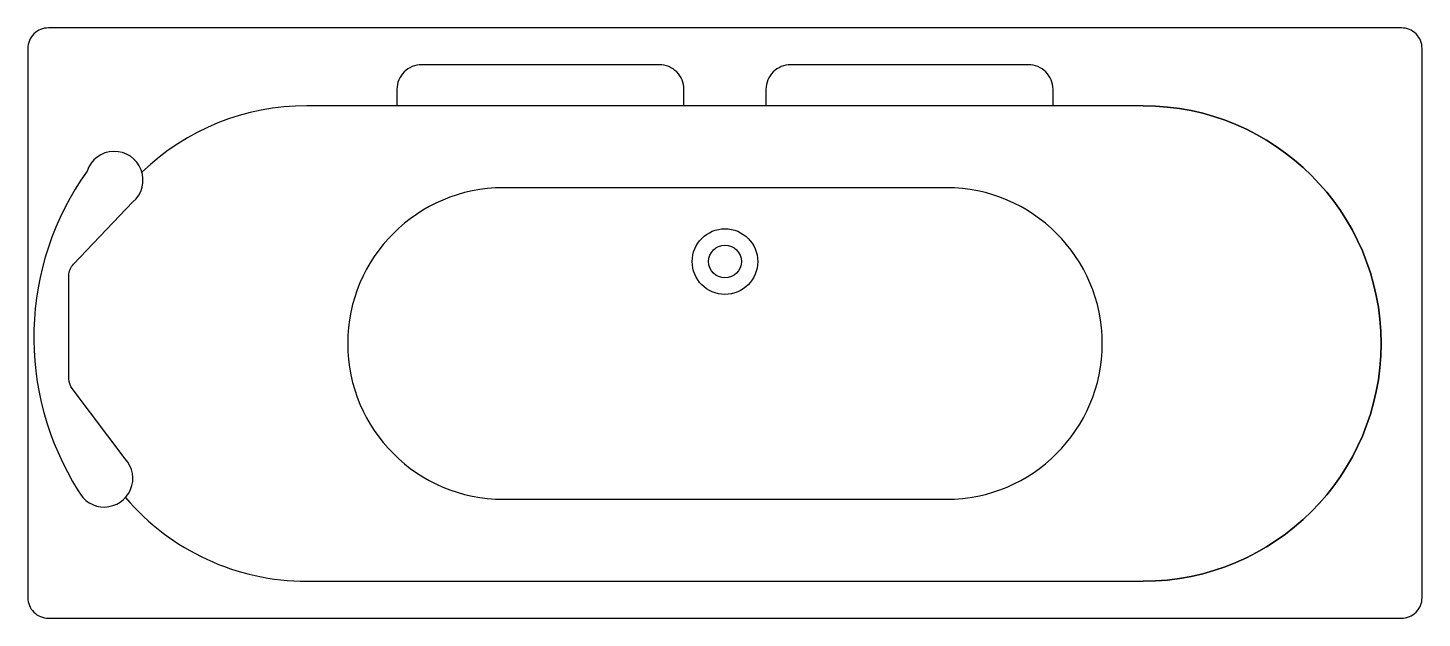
# Model space of a CAD drawing. Extents: x -5974.72 to -5973.02, y -5958.23 to -5957.51.
import ezdxf

# ---------------------------------------------------------------- set-up
doc = ezdxf.new("R2010")
doc.units = 0
doc.header["$LTSCALE"] = 30
doc.layers.get('0').update_dxf_attribs({"linetype": 'CONTINUOUS'})

msp = doc.modelspace()

# ---------------------------------------------------------------- linework, layer by layer
at = {"color": 0}
for points in [[(-5974.6995, -5957.5117, 0.414214), (-5974.7245, -5957.5367), (-5974.7245, -5958.2067, 0.414214), (-5974.6995, -5958.2317), (-5973.0495, -5958.2317, 0.414214), (-5973.0245, -5958.2067), (-5973.0245, -5957.5367, 0.414214), (-5973.0495, -5957.5117)], [(-5974.6058, -5958.0374), (-5974.6704, -5957.9517, -0.163), (-5974.6745, -5957.9396), (-5974.6745, -5957.8137, -0.193186), (-5974.6689, -5957.7999), (-5974.5964, -5957.724, 1.316407), (-5974.6523, -5957.6863, 0.304836), (-5974.663, -5958.0762, 1.165176)], [(-5973.6045, -5958.0867, 1), (-5973.6045, -5957.7067), (-5974.1445, -5957.7067, 1), (-5974.1445, -5958.0867)]]:
    msp.add_lwpolyline(points, format="xyb", close=True, dxfattribs=at)
for points in [[(-5973.9245, -5957.6067), (-5973.9245, -5957.5867, 0.414214), (-5973.9545, -5957.5567), (-5974.2445, -5957.5567, 0.414214), (-5974.2745, -5957.5867), (-5974.2745, -5957.6067)], [(-5973.4745, -5957.6067), (-5973.4745, -5957.5867, 0.414214), (-5973.5045, -5957.5567), (-5973.7945, -5957.5567, 0.414214), (-5973.8245, -5957.5867), (-5973.8245, -5957.6067)], [(-5974.6054, -5958.0846, 0.219911), (-5974.3845, -5958.1867), (-5973.3645, -5958.1867, 1), (-5973.3645, -5957.6067, -1), (-5973.3645, -5958.1867, 1), (-5973.3645, -5957.6067), (-5974.3845, -5957.6067, 0.193837), (-5974.5855, -5957.6876)]]:
    msp.add_lwpolyline(points, format="xyb", dxfattribs=at)
for radius in [0.04, 0.02]:
    msp.add_circle((-5973.8745, -5957.7967), radius, dxfattribs=at)

doc.saveas('drawing.dxf')
